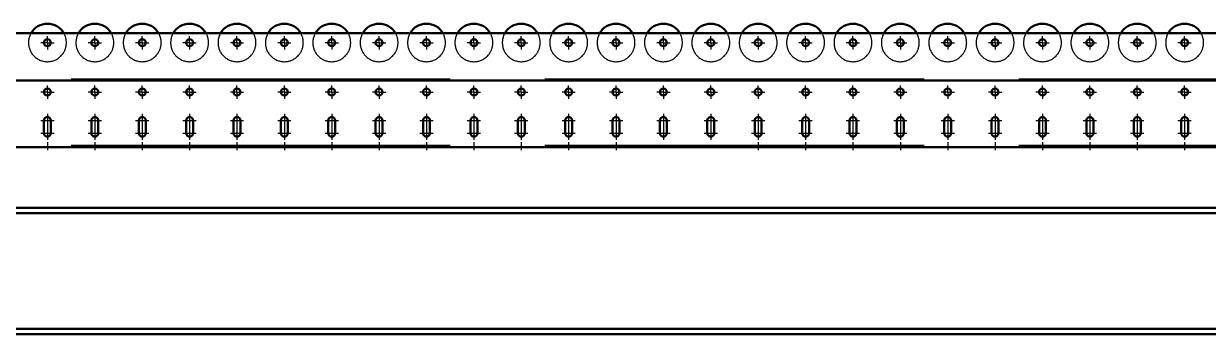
# Model space of a CAD drawing. Header units: millimetres. Extents: x 0 to 118800, y 79635 to 177025.
# Drawn here: x 48853 to 50728, y 160608 to 161099 of the extents above; entities that cross this region are included whole.
import ezdxf

# ---------------------------------------------------------------- set-up
doc = ezdxf.new("R2010")
doc.units = ezdxf.units.MM
doc.header["$LTSCALE"] = 200
for name, pattern in [('AM_DIN_F_W050', [6.25, 4.75, -1.5]), ('AM_DIN_G_W050', [13.75, 9.75, -1.5, 1, -1.5]), ('AM_DIN_G_W050x2', [6.875, 4.75, -0.875, 0.375, -0.875]), ('AM_ISO02W050x2', [3.75, 3, -0.75]), ('AM_ISO08W050x2', [9, 6, -0.75, 1.5, -0.75])]:
    doc.linetypes.add(name, pattern=pattern)
for name, color, linetype, lineweight in [('AM_0', 7, 'Continuous', 50), ('AM_0N', 7, 'Continuous', 50), ('AM_3', 6, 'AM_DIN_F_W050', 25), ('AM_7', 4, 'AM_DIN_G_W050', 25)]:
    doc.layers.add(name, color=color, linetype=linetype, lineweight=lineweight)

# ---------------------------------------------------------------- blocks, each defined once
blk = doc.blocks.new('Rolle')
at = {"layer": 'AM_0'}
blk.add_arc((0, 0), 30, 30, 150, dxfattribs=at)
at = {"layer": 'AM_3'}
for start, end in [(150, 330), (330, 30)]:
    blk.add_arc((0, 0), 30, start, end, dxfattribs=at)
blk = doc.blocks.new('*U916')
at = {"layer": 'AM_0'}
for p, q in [((3782, 42), (3782, 22)), ((3793, 42), (3793, 22))]:
    blk.add_line(p, q, dxfattribs=at)
for centre, start, end in [((3787.5, 42), 0, 180), ((3787.5, 22), 180, 0)]:
    blk.add_arc(centre, 5.5, start, end, dxfattribs=at)
at = {"layer": 'AM_7', "linetype": 'AM_DIN_G_W050x2'}
for p, q in [((3777, 42), (3798, 42)), ((3787.5, 52.5), (3787.5, 11.5)), ((3777, 22), (3798, 22))]:
    blk.add_line(p, q, dxfattribs=at)
blk = doc.blocks.new('*U917')
at = {"layer": 'AM_0'}
for p, q in [((3857, 42), (3857, 22)), ((3868, 42), (3868, 22))]:
    blk.add_line(p, q, dxfattribs=at)
for centre, start, end in [((3862.5, 42), 0, 180), ((3862.5, 22), 180, 0)]:
    blk.add_arc(centre, 5.5, start, end, dxfattribs=at)
at = {"layer": 'AM_7', "linetype": 'AM_DIN_G_W050x2'}
for p, q in [((3852, 42), (3873, 42)), ((3862.5, 52.5), (3862.5, 11.5)), ((3852, 22), (3873, 22))]:
    blk.add_line(p, q, dxfattribs=at)
blk = doc.blocks.new('*U918')
at = {"layer": 'AM_0'}
for p, q in [((3707, 42), (3707, 22)), ((3718, 42), (3718, 22))]:
    blk.add_line(p, q, dxfattribs=at)
for centre, start, end in [((3712.5, 42), 0, 180), ((3712.5, 22), 180, 0)]:
    blk.add_arc(centre, 5.5, start, end, dxfattribs=at)
at = {"layer": 'AM_7', "linetype": 'AM_DIN_G_W050x2'}
for p, q in [((3702, 42), (3723, 42)), ((3712.5, 52.5), (3712.5, 11.5)), ((3702, 22), (3723, 22))]:
    blk.add_line(p, q, dxfattribs=at)
blk = doc.blocks.new('*U920')
at = {"layer": 'AM_0'}
for p, q in [((4157, 42), (4157, 22)), ((4168, 42), (4168, 22))]:
    blk.add_line(p, q, dxfattribs=at)
for centre, start, end in [((4162.5, 42), 0, 180), ((4162.5, 22), 180, 0)]:
    blk.add_arc(centre, 5.5, start, end, dxfattribs=at)
at = {"layer": 'AM_7', "linetype": 'AM_DIN_G_W050x2'}
for p, q in [((4152, 42), (4173, 42)), ((4162.5, 52.5), (4162.5, 11.5)), ((4152, 22), (4173, 22))]:
    blk.add_line(p, q, dxfattribs=at)
blk = doc.blocks.new('*U921')
at = {"layer": 'AM_0'}
for p, q in [((4082, 42), (4082, 22)), ((4093, 42), (4093, 22))]:
    blk.add_line(p, q, dxfattribs=at)
for centre, start, end in [((4087.5, 42), 0, 180), ((4087.5, 22), 180, 0)]:
    blk.add_arc(centre, 5.5, start, end, dxfattribs=at)
at = {"layer": 'AM_7', "linetype": 'AM_DIN_G_W050x2'}
for p, q in [((4077, 42), (4098, 42)), ((4087.5, 52.5), (4087.5, 11.5)), ((4077, 22), (4098, 22))]:
    blk.add_line(p, q, dxfattribs=at)
blk = doc.blocks.new('*U922')
at = {"layer": 'AM_0'}
for p, q in [((3932, 42), (3932, 22)), ((3943, 42), (3943, 22))]:
    blk.add_line(p, q, dxfattribs=at)
for centre, start, end in [((3937.5, 42), 0, 180), ((3937.5, 22), 180, 0)]:
    blk.add_arc(centre, 5.5, start, end, dxfattribs=at)
at = {"layer": 'AM_7', "linetype": 'AM_DIN_G_W050x2'}
for p, q in [((3927, 42), (3948, 42)), ((3937.5, 52.5), (3937.5, 11.5)), ((3927, 22), (3948, 22))]:
    blk.add_line(p, q, dxfattribs=at)
blk = doc.blocks.new('*U923')
at = {"layer": 'AM_0'}
for p, q in [((4007, 42), (4007, 22)), ((4018, 42), (4018, 22))]:
    blk.add_line(p, q, dxfattribs=at)
for centre, start, end in [((4012.5, 42), 0, 180), ((4012.5, 22), 180, 0)]:
    blk.add_arc(centre, 5.5, start, end, dxfattribs=at)
at = {"layer": 'AM_7', "linetype": 'AM_DIN_G_W050x2'}
for p, q in [((4002, 42), (4023, 42)), ((4012.5, 52.5), (4012.5, 11.5)), ((4002, 22), (4023, 22))]:
    blk.add_line(p, q, dxfattribs=at)
blk = doc.blocks.new('*U924')
at = {"layer": 'AM_0'}
for p, q in [((4532, 42), (4532, 22)), ((4543, 42), (4543, 22))]:
    blk.add_line(p, q, dxfattribs=at)
for centre, start, end in [((4537.5, 42), 0, 180), ((4537.5, 22), 180, 0)]:
    blk.add_arc(centre, 5.5, start, end, dxfattribs=at)
at = {"layer": 'AM_7', "linetype": 'AM_DIN_G_W050x2'}
for p, q in [((4527, 42), (4548, 42)), ((4537.5, 52.5), (4537.5, 11.5)), ((4527, 22), (4548, 22))]:
    blk.add_line(p, q, dxfattribs=at)
blk = doc.blocks.new('*U925')
at = {"layer": 'AM_0'}
for p, q in [((4382, 42), (4382, 22)), ((4393, 42), (4393, 22))]:
    blk.add_line(p, q, dxfattribs=at)
for centre, start, end in [((4387.5, 42), 0, 180), ((4387.5, 22), 180, 0)]:
    blk.add_arc(centre, 5.5, start, end, dxfattribs=at)
at = {"layer": 'AM_7', "linetype": 'AM_DIN_G_W050x2'}
for p, q in [((4377, 42), (4398, 42)), ((4387.5, 52.5), (4387.5, 11.5)), ((4377, 22), (4398, 22))]:
    blk.add_line(p, q, dxfattribs=at)
blk = doc.blocks.new('*U926')
at = {"layer": 'AM_0'}
for p, q in [((4457, 42), (4457, 22)), ((4468, 42), (4468, 22))]:
    blk.add_line(p, q, dxfattribs=at)
for centre, start, end in [((4462.5, 42), 0, 180), ((4462.5, 22), 180, 0)]:
    blk.add_arc(centre, 5.5, start, end, dxfattribs=at)
at = {"layer": 'AM_7', "linetype": 'AM_DIN_G_W050x2'}
for p, q in [((4452, 42), (4473, 42)), ((4462.5, 52.5), (4462.5, 11.5)), ((4452, 22), (4473, 22))]:
    blk.add_line(p, q, dxfattribs=at)
blk = doc.blocks.new('*U927')
at = {"layer": 'AM_0'}
for p, q in [((4307, 42), (4307, 22)), ((4318, 42), (4318, 22))]:
    blk.add_line(p, q, dxfattribs=at)
for centre, start, end in [((4312.5, 42), 0, 180), ((4312.5, 22), 180, 0)]:
    blk.add_arc(centre, 5.5, start, end, dxfattribs=at)
at = {"layer": 'AM_7', "linetype": 'AM_DIN_G_W050x2'}
for p, q in [((4302, 42), (4323, 42)), ((4312.5, 52.5), (4312.5, 11.5)), ((4302, 22), (4323, 22))]:
    blk.add_line(p, q, dxfattribs=at)
blk = doc.blocks.new('*U928')
at = {"layer": 'AM_0'}
for p, q in [((4232, 42), (4232, 22)), ((4243, 42), (4243, 22))]:
    blk.add_line(p, q, dxfattribs=at)
for centre, start, end in [((4237.5, 42), 0, 180), ((4237.5, 22), 180, 0)]:
    blk.add_arc(centre, 5.5, start, end, dxfattribs=at)
at = {"layer": 'AM_7', "linetype": 'AM_DIN_G_W050x2'}
for p, q in [((4227, 42), (4248, 42)), ((4237.5, 52.5), (4237.5, 11.5)), ((4227, 22), (4248, 22))]:
    blk.add_line(p, q, dxfattribs=at)
blk = doc.blocks.new('*U929')
at = {"layer": 'AM_0'}
for p, q in [((5207, 42), (5207, 22)), ((5218, 42), (5218, 22))]:
    blk.add_line(p, q, dxfattribs=at)
for centre, start, end in [((5212.5, 42), 0, 180), ((5212.5, 22), 180, 0)]:
    blk.add_arc(centre, 5.5, start, end, dxfattribs=at)
at = {"layer": 'AM_7', "linetype": 'AM_DIN_G_W050x2'}
for p, q in [((5202, 42), (5223, 42)), ((5212.5, 52.5), (5212.5, 11.5)), ((5202, 22), (5223, 22))]:
    blk.add_line(p, q, dxfattribs=at)
blk = doc.blocks.new('*U930')
at = {"layer": 'AM_0'}
for p, q in [((4757, 42), (4757, 22)), ((4768, 42), (4768, 22))]:
    blk.add_line(p, q, dxfattribs=at)
for centre, start, end in [((4762.5, 42), 0, 180), ((4762.5, 22), 180, 0)]:
    blk.add_arc(centre, 5.5, start, end, dxfattribs=at)
at = {"layer": 'AM_7', "linetype": 'AM_DIN_G_W050x2'}
for p, q in [((4752, 42), (4773, 42)), ((4762.5, 52.5), (4762.5, 11.5)), ((4752, 22), (4773, 22))]:
    blk.add_line(p, q, dxfattribs=at)
blk = doc.blocks.new('*U931')
at = {"layer": 'AM_0'}
for p, q in [((4607, 42), (4607, 22)), ((4618, 42), (4618, 22))]:
    blk.add_line(p, q, dxfattribs=at)
for centre, start, end in [((4612.5, 42), 0, 180), ((4612.5, 22), 180, 0)]:
    blk.add_arc(centre, 5.5, start, end, dxfattribs=at)
at = {"layer": 'AM_7', "linetype": 'AM_DIN_G_W050x2'}
for p, q in [((4602, 42), (4623, 42)), ((4612.5, 52.5), (4612.5, 11.5)), ((4602, 22), (4623, 22))]:
    blk.add_line(p, q, dxfattribs=at)
blk = doc.blocks.new('*U932')
at = {"layer": 'AM_0'}
for p, q in [((4682, 42), (4682, 22)), ((4693, 42), (4693, 22))]:
    blk.add_line(p, q, dxfattribs=at)
for centre, start, end in [((4687.5, 42), 0, 180), ((4687.5, 22), 180, 0)]:
    blk.add_arc(centre, 5.5, start, end, dxfattribs=at)
at = {"layer": 'AM_7', "linetype": 'AM_DIN_G_W050x2'}
for p, q in [((4677, 42), (4698, 42)), ((4687.5, 52.5), (4687.5, 11.5)), ((4677, 22), (4698, 22))]:
    blk.add_line(p, q, dxfattribs=at)
blk = doc.blocks.new('*U933')
at = {"layer": 'AM_0'}
for p, q in [((4682, 42), (4682, 22)), ((4693, 42), (4693, 22))]:
    blk.add_line(p, q, dxfattribs=at)
for centre, start, end in [((4687.5, 42), 0, 180), ((4687.5, 22), 180, 0)]:
    blk.add_arc(centre, 5.5, start, end, dxfattribs=at)
at = {"layer": 'AM_7', "linetype": 'AM_DIN_G_W050x2'}
for p, q in [((4677, 42), (4698, 42)), ((4687.5, 52.5), (4687.5, 11.5)), ((4677, 22), (4698, 22))]:
    blk.add_line(p, q, dxfattribs=at)
blk = doc.blocks.new('*U934')
at = {"layer": 'AM_0'}
for p, q in [((4832, 42), (4832, 22)), ((4843, 42), (4843, 22))]:
    blk.add_line(p, q, dxfattribs=at)
for centre, start, end in [((4837.5, 42), 0, 180), ((4837.5, 22), 180, 0)]:
    blk.add_arc(centre, 5.5, start, end, dxfattribs=at)
at = {"layer": 'AM_7', "linetype": 'AM_DIN_G_W050x2'}
for p, q in [((4827, 42), (4848, 42)), ((4837.5, 52.5), (4837.5, 11.5)), ((4827, 22), (4848, 22))]:
    blk.add_line(p, q, dxfattribs=at)
blk = doc.blocks.new('*U935')
at = {"layer": 'AM_0'}
for p, q in [((5132, 42), (5132, 22)), ((5143, 42), (5143, 22))]:
    blk.add_line(p, q, dxfattribs=at)
for centre, start, end in [((5137.5, 42), 0, 180), ((5137.5, 22), 180, 0)]:
    blk.add_arc(centre, 5.5, start, end, dxfattribs=at)
at = {"layer": 'AM_7', "linetype": 'AM_DIN_G_W050x2'}
for p, q in [((5127, 42), (5148, 42)), ((5137.5, 52.5), (5137.5, 11.5)), ((5127, 22), (5148, 22))]:
    blk.add_line(p, q, dxfattribs=at)
blk = doc.blocks.new('*U936')
at = {"layer": 'AM_0'}
for p, q in [((4982, 42), (4982, 22)), ((4993, 42), (4993, 22))]:
    blk.add_line(p, q, dxfattribs=at)
for centre, start, end in [((4987.5, 42), 0, 180), ((4987.5, 22), 180, 0)]:
    blk.add_arc(centre, 5.5, start, end, dxfattribs=at)
at = {"layer": 'AM_7', "linetype": 'AM_DIN_G_W050x2'}
for p, q in [((4977, 42), (4998, 42)), ((4987.5, 52.5), (4987.5, 11.5)), ((4977, 22), (4998, 22))]:
    blk.add_line(p, q, dxfattribs=at)
blk = doc.blocks.new('*U937')
at = {"layer": 'AM_0'}
for p, q in [((4907, 42), (4907, 22)), ((4918, 42), (4918, 22))]:
    blk.add_line(p, q, dxfattribs=at)
for centre, start, end in [((4912.5, 42), 0, 180), ((4912.5, 22), 180, 0)]:
    blk.add_arc(centre, 5.5, start, end, dxfattribs=at)
at = {"layer": 'AM_7', "linetype": 'AM_DIN_G_W050x2'}
for p, q in [((4902, 42), (4923, 42)), ((4912.5, 52.5), (4912.5, 11.5)), ((4902, 22), (4923, 22))]:
    blk.add_line(p, q, dxfattribs=at)
blk = doc.blocks.new('*U938')
at = {"layer": 'AM_0'}
for p, q in [((5057, 42), (5057, 22)), ((5068, 42), (5068, 22))]:
    blk.add_line(p, q, dxfattribs=at)
for centre, start, end in [((5062.5, 42), 0, 180), ((5062.5, 22), 180, 0)]:
    blk.add_arc(centre, 5.5, start, end, dxfattribs=at)
at = {"layer": 'AM_7', "linetype": 'AM_DIN_G_W050x2'}
for p, q in [((5052, 42), (5073, 42)), ((5062.5, 52.5), (5062.5, 11.5)), ((5052, 22), (5073, 22))]:
    blk.add_line(p, q, dxfattribs=at)
blk = doc.blocks.new('*U939')
at = {"layer": 'AM_0'}
for p, q in [((5507, 42), (5507, 22)), ((5518, 42), (5518, 22))]:
    blk.add_line(p, q, dxfattribs=at)
for centre, start, end in [((5512.5, 42), 0, 180), ((5512.5, 22), 180, 0)]:
    blk.add_arc(centre, 5.5, start, end, dxfattribs=at)
at = {"layer": 'AM_7', "linetype": 'AM_DIN_G_W050x2'}
for p, q in [((5502, 42), (5523, 42)), ((5512.5, 52.5), (5512.5, 11.5)), ((5502, 22), (5523, 22))]:
    blk.add_line(p, q, dxfattribs=at)
blk = doc.blocks.new('*U940')
at = {"layer": 'AM_0'}
for p, q in [((5432, 42), (5432, 22)), ((5443, 42), (5443, 22))]:
    blk.add_line(p, q, dxfattribs=at)
for centre, start, end in [((5437.5, 42), 0, 180), ((5437.5, 22), 180, 0)]:
    blk.add_arc(centre, 5.5, start, end, dxfattribs=at)
at = {"layer": 'AM_7', "linetype": 'AM_DIN_G_W050x2'}
for p, q in [((5427, 42), (5448, 42)), ((5437.5, 52.5), (5437.5, 11.5)), ((5427, 22), (5448, 22))]:
    blk.add_line(p, q, dxfattribs=at)
blk = doc.blocks.new('*U941')
at = {"layer": 'AM_0'}
for p, q in [((5357, 42), (5357, 22)), ((5368, 42), (5368, 22))]:
    blk.add_line(p, q, dxfattribs=at)
for centre, start, end in [((5362.5, 42), 0, 180), ((5362.5, 22), 180, 0)]:
    blk.add_arc(centre, 5.5, start, end, dxfattribs=at)
at = {"layer": 'AM_7', "linetype": 'AM_DIN_G_W050x2'}
for p, q in [((5352, 42), (5373, 42)), ((5362.5, 52.5), (5362.5, 11.5)), ((5352, 22), (5373, 22))]:
    blk.add_line(p, q, dxfattribs=at)
blk = doc.blocks.new('*U942')
at = {"layer": 'AM_0'}
for p, q in [((5282, 42), (5282, 22)), ((5293, 42), (5293, 22))]:
    blk.add_line(p, q, dxfattribs=at)
for centre, start, end in [((5287.5, 42), 0, 180), ((5287.5, 22), 180, 0)]:
    blk.add_arc(centre, 5.5, start, end, dxfattribs=at)
at = {"layer": 'AM_7', "linetype": 'AM_DIN_G_W050x2'}
for p, q in [((5277, 42), (5298, 42)), ((5287.5, 52.5), (5287.5, 11.5)), ((5277, 22), (5298, 22))]:
    blk.add_line(p, q, dxfattribs=at)
blk = doc.blocks.new('Rollenförderer Seitenteil 6000')
at = {"layer": 'AM_0'}
for p, q in [((6000, 180), (63.5, 180)), ((0, 105), (6000, 105)), ((0, 0), (6000, 0))]:
    blk.add_line(p, q, dxfattribs=at)
for centre in [(3712.5, 165), (3787.5, 165), (3862.5, 165), (3937.5, 165), (4012.5, 165), (4087.5, 165), (4162.5, 165), (4237.5, 165), (4312.5, 165), (4387.5, 165), (4462.5, 165), (4537.5, 165), (4612.5, 165), (4687.5, 165), (4762.5, 165), (4837.5, 165), (4912.5, 165), (4987.5, 165), (5062.5, 165), (5137.5, 165), (5212.5, 165), (5287.5, 165), (5362.5, 165), (5437.5, 165), (5512.5, 165), (3712.5, 87), (3787.5, 87), (3862.5, 87), (3937.5, 87), (4012.5, 87), (4087.5, 87), (4162.5, 87), (4237.5, 87), (4312.5, 87), (4387.5, 87), (4462.5, 87), (4537.5, 87), (4612.5, 87), (4687.5, 87), (4762.5, 87), (4837.5, 87), (4912.5, 87), (4987.5, 87), (5062.5, 87), (5137.5, 87), (5212.5, 87), (5287.5, 87), (5362.5, 87), (5437.5, 87), (5512.5, 87)]:
    blk.add_circle(centre, 5.5, dxfattribs=at)
at = {"layer": 'AM_3', "linetype": 'AM_ISO02W050x2'}
for p, q in [((0, 108), (6000, 108)), ((0, 3), (6000, 3))]:
    blk.add_line(p, q, dxfattribs=at)
at = {"layer": 'AM_7', "linetype": 'AM_ISO08W050x2'}
for p, q in [((3712.5, 165), (3712.5, 175.5)), ((3787.5, 165), (3787.5, 175.5)), ((3862.5, 165), (3862.5, 175.5)), ((3937.5, 165), (3937.5, 175.5)), ((4012.5, 165), (4012.5, 175.5)), ((4087.5, 165), (4087.5, 175.5)), ((4162.5, 165), (4162.5, 175.5)), ((4237.5, 165), (4237.5, 175.5)), ((4312.5, 165), (4312.5, 175.5)), ((4387.5, 165), (4387.5, 175.5)), ((4462.5, 165), (4462.5, 175.5)), ((4537.5, 165), (4537.5, 175.5)), ((4612.5, 165), (4612.5, 175.5)), ((4687.5, 165), (4687.5, 175.5)), ((4762.5, 165), (4762.5, 175.5)), ((4837.5, 165), (4837.5, 175.5)), ((4912.5, 165), (4912.5, 175.5)), ((4987.5, 165), (4987.5, 175.5)), ((5062.5, 165), (5062.5, 175.5)), ((5137.5, 165), (5137.5, 175.5)), ((5212.5, 165), (5212.5, 175.5)), ((5287.5, 165), (5287.5, 175.5)), ((5362.5, 165), (5362.5, 175.5)), ((5437.5, 165), (5437.5, 175.5)), ((5512.5, 165), (5512.5, 175.5)), ((3712.5, 165), (3702, 165)), ((3712.5, 165), (3723, 165)), ((3712.5, 165), (3712.5, 154.5)), ((3787.5, 165), (3777, 165)), ((3787.5, 165), (3798, 165)), ((3787.5, 165), (3787.5, 154.5)), ((3862.5, 165), (3852, 165)), ((3862.5, 165), (3873, 165)), ((3862.5, 165), (3862.5, 154.5)), ((3937.5, 165), (3927, 165)), ((3937.5, 165), (3948, 165)), ((3937.5, 165), (3937.5, 154.5)), ((4012.5, 165), (4002, 165)), ((4012.5, 165), (4023, 165)), ((4012.5, 165), (4012.5, 154.5)), ((4087.5, 165), (4077, 165)), ((4087.5, 165), (4098, 165)), ((4087.5, 165), (4087.5, 154.5)), ((4162.5, 165), (4152, 165)), ((4162.5, 165), (4173, 165)), ((4162.5, 165), (4162.5, 154.5)), ((4237.5, 165), (4227, 165)), ((4237.5, 165), (4248, 165)), ((4237.5, 165), (4237.5, 154.5)), ((4312.5, 165), (4302, 165)), ((4312.5, 165), (4323, 165)), ((4312.5, 165), (4312.5, 154.5)), ((4387.5, 165), (4377, 165)), ((4387.5, 165), (4398, 165)), ((4387.5, 165), (4387.5, 154.5)), ((4462.5, 165), (4452, 165)), ((4462.5, 165), (4473, 165)), ((4462.5, 165), (4462.5, 154.5)), ((4537.5, 165), (4527, 165)), ((4537.5, 165), (4548, 165)), ((4537.5, 165), (4537.5, 154.5)), ((4612.5, 165), (4602, 165)), ((4612.5, 165), (4623, 165)), ((4612.5, 165), (4612.5, 154.5)), ((4687.5, 165), (4677, 165)), ((4687.5, 165), (4698, 165)), ((4687.5, 165), (4687.5, 154.5)), ((4762.5, 165), (4752, 165)), ((4762.5, 165), (4773, 165)), ((4762.5, 165), (4762.5, 154.5)), ((4837.5, 165), (4827, 165)), ((4837.5, 165), (4848, 165)), ((4837.5, 165), (4837.5, 154.5)), ((4912.5, 165), (4902, 165)), ((4912.5, 165), (4923, 165)), ((4912.5, 165), (4912.5, 154.5)), ((4987.5, 165), (4977, 165)), ((4987.5, 165), (4998, 165)), ((4987.5, 165), (4987.5, 154.5)), ((5062.5, 165), (5052, 165)), ((5062.5, 165), (5062.5, 154.5)), ((5062.5, 165), (5073, 165)), ((5137.5, 165), (5127, 165)), ((5137.5, 165), (5148, 165)), ((5137.5, 165), (5137.5, 154.5)), ((5212.5, 165), (5202, 165)), ((5212.5, 165), (5223, 165)), ((5212.5, 165), (5212.5, 154.5)), ((5287.5, 165), (5277, 165)), ((5287.5, 165), (5287.5, 154.5)), ((5287.5, 165), (5298, 165)), ((5362.5, 165), (5352, 165)), ((5362.5, 165), (5373, 165)), ((5362.5, 165), (5362.5, 154.5)), ((5437.5, 165), (5427, 165)), ((5437.5, 165), (5448, 165)), ((5437.5, 165), (5437.5, 154.5)), ((5512.5, 165), (5502, 165)), ((5512.5, 165), (5523, 165)), ((5512.5, 165), (5512.5, 154.5)), ((3712.5, 87), (3712.5, 97.5)), ((3787.5, 87), (3787.5, 97.5)), ((3862.5, 87), (3862.5, 97.5)), ((3937.5, 87), (3937.5, 97.5)), ((4012.5, 87), (4012.5, 97.5)), ((4087.5, 87), (4087.5, 97.5)), ((4162.5, 87), (4162.5, 97.5)), ((4237.5, 87), (4237.5, 97.5)), ((4312.5, 87), (4312.5, 97.5)), ((4387.5, 87), (4387.5, 97.5)), ((4462.5, 87), (4462.5, 97.5)), ((4537.5, 87), (4537.5, 97.5)), ((4612.5, 87), (4612.5, 97.5)), ((4687.5, 87), (4687.5, 97.5)), ((4762.5, 87), (4762.5, 97.5)), ((4837.5, 87), (4837.5, 97.5)), ((4912.5, 87), (4912.5, 97.5)), ((4987.5, 87), (4987.5, 97.5)), ((5062.5, 87), (5062.5, 97.5)), ((5137.5, 87), (5137.5, 97.5)), ((5212.5, 87), (5212.5, 97.5)), ((5287.5, 87), (5287.5, 97.5)), ((5362.5, 87), (5362.5, 97.5)), ((5437.5, 87), (5437.5, 97.5)), ((5512.5, 87), (5512.5, 97.5)), ((3712.5, 87), (3702, 87)), ((3712.5, 87), (3712.5, 76.5)), ((3712.5, 87), (3723, 87)), ((3787.5, 87), (3777, 87)), ((3787.5, 87), (3787.5, 76.5)), ((3787.5, 87), (3798, 87)), ((3862.5, 87), (3852, 87)), ((3862.5, 87), (3862.5, 76.5)), ((3862.5, 87), (3873, 87)), ((3937.5, 87), (3927, 87)), ((3937.5, 87), (3948, 87)), ((3937.5, 87), (3937.5, 76.5)), ((4012.5, 87), (4002, 87)), ((4012.5, 87), (4012.5, 76.5)), ((4012.5, 87), (4023, 87)), ((4087.5, 87), (4077, 87)), ((4087.5, 87), (4098, 87)), ((4087.5, 87), (4087.5, 76.5)), ((4162.5, 87), (4152, 87)), ((4162.5, 87), (4173, 87)), ((4162.5, 87), (4162.5, 76.5)), ((4237.5, 87), (4227, 87)), ((4237.5, 87), (4237.5, 76.5)), ((4237.5, 87), (4248, 87)), ((4312.5, 87), (4302, 87)), ((4312.5, 87), (4312.5, 76.5)), ((4312.5, 87), (4323, 87)), ((4387.5, 87), (4377, 87)), ((4387.5, 87), (4387.5, 76.5)), ((4387.5, 87), (4398, 87)), ((4462.5, 87), (4452, 87)), ((4462.5, 87), (4462.5, 76.5)), ((4462.5, 87), (4473, 87)), ((4537.5, 87), (4527, 87)), ((4537.5, 87), (4537.5, 76.5)), ((4537.5, 87), (4548, 87)), ((4612.5, 87), (4602, 87)), ((4612.5, 87), (4612.5, 76.5)), ((4612.5, 87), (4623, 87)), ((4687.5, 87), (4677, 87)), ((4687.5, 87), (4687.5, 76.5)), ((4687.5, 87), (4698, 87)), ((4762.5, 87), (4752, 87)), ((4762.5, 87), (4762.5, 76.5)), ((4762.5, 87), (4773, 87)), ((4837.5, 87), (4827, 87)), ((4837.5, 87), (4837.5, 76.5)), ((4837.5, 87), (4848, 87)), ((4912.5, 87), (4902, 87)), ((4912.5, 87), (4912.5, 76.5)), ((4912.5, 87), (4923, 87)), ((4987.5, 87), (4977, 87)), ((4987.5, 87), (4998, 87)), ((4987.5, 87), (4987.5, 76.5)), ((5062.5, 87), (5052, 87)), ((5062.5, 87), (5062.5, 76.5)), ((5062.5, 87), (5073, 87)), ((5137.5, 87), (5127, 87)), ((5137.5, 87), (5137.5, 76.5)), ((5137.5, 87), (5148, 87)), ((5212.5, 87), (5202, 87)), ((5212.5, 87), (5223, 87)), ((5212.5, 87), (5212.5, 76.5)), ((5287.5, 87), (5277, 87)), ((5287.5, 87), (5287.5, 76.5)), ((5287.5, 87), (5298, 87)), ((5362.5, 87), (5352, 87)), ((5362.5, 87), (5373, 87)), ((5362.5, 87), (5362.5, 76.5)), ((5437.5, 87), (5427, 87)), ((5437.5, 87), (5437.5, 76.5)), ((5437.5, 87), (5448, 87)), ((5512.5, 87), (5502, 87)), ((5512.5, 87), (5523, 87)), ((5512.5, 87), (5512.5, 76.5)), ((3712.5, 8), (3712.5, -5)), ((3787.5, 8), (3787.5, -5)), ((3862.5, 8), (3862.5, -5)), ((3937.5, 8), (3937.5, -5)), ((4012.5, 8), (4012.5, -5)), ((4087.5, 8), (4087.5, -5)), ((4162.5, 8), (4162.5, -5)), ((4237.5, 8), (4237.5, -5)), ((4312.5, 8), (4312.5, -5)), ((4387.5, 8), (4387.5, -5)), ((4462.5, 8), (4462.5, -5)), ((4537.5, 8), (4537.5, -5)), ((4612.5, 8), (4612.5, -5)), ((4837.5, 8), (4837.5, -5)), ((4912.5, 8), (4912.5, -5)), ((4987.5, 8), (4987.5, -5)), ((5062.5, 8), (5062.5, -5)), ((5137.5, 8), (5137.5, -5)), ((5212.5, 8), (5212.5, -5)), ((5287.5, 8), (5287.5, -5)), ((5362.5, 8), (5362.5, -5)), ((5437.5, 8), (5437.5, -5)), ((5512.5, 8), (5512.5, -5))]:
    blk.add_line(p, q, dxfattribs=at)
at = {"layer": 'AM_0'}
for name, p in [('Rolle', (3712.5, 165)), ('Rolle', (3787.5, 165)), ('Rolle', (3862.5, 165)), ('Rolle', (3937.5, 165)), ('Rolle', (4012.5, 165)), ('Rolle', (4087.5, 165)), ('Rolle', (4162.5, 165)), ('Rolle', (4237.5, 165)), ('Rolle', (4312.5, 165)), ('Rolle', (4387.5, 165)), ('Rolle', (4462.5, 165)), ('Rolle', (4537.5, 165)), ('Rolle', (4612.5, 165)), ('Rolle', (4687.5, 165)), ('Rolle', (4762.5, 165)), ('Rolle', (4837.5, 165)), ('Rolle', (4912.5, 165)), ('Rolle', (4987.5, 165)), ('Rolle', (5062.5, 165)), ('Rolle', (5137.5, 165)), ('Rolle', (5212.5, 165)), ('Rolle', (5287.5, 165)), ('Rolle', (5362.5, 165)), ('Rolle', (5437.5, 165)), ('Rolle', (5512.5, 165)), ('*U918', (0, 0)), ('*U916', (0, 0)), ('*U917', (0, 0)), ('*U922', (0, 0)), ('*U923', (0, 0)), ('*U921', (0, 0)), ('*U920', (0, 0)), ('*U928', (0, 0)), ('*U927', (0, 0)), ('*U925', (0, 0)), ('*U926', (0, 0)), ('*U924', (0, 0)), ('*U931', (0, 0)), ('*U932', (0, 0)), ('*U933', (0, 0)), ('*U930', (0, 0)), ('*U934', (0, 0)), ('*U937', (0, 0)), ('*U936', (0, 0)), ('*U938', (0, 0)), ('*U935', (0, 0)), ('*U929', (0, 0)), ('*U942', (0, 0)), ('*U941', (0, 0)), ('*U940', (0, 0)), ('*U939', (0, 0))]:
    blk.add_blockref(name, p, dxfattribs=at)

msp = doc.modelspace()

# ---------------------------------------------------------------- linework, layer by layer
at = {"layer": 'AM_0N'}
for p, q in [((44428.3, 160808.4), (65725.6, 160808.4)), ((65725.6, 160799.9), (44428.3, 160799.9)), ((65725.6, 160616.9), (44428.3, 160616.9)), ((65725.6, 160608.4), (44428.3, 160608.4))]:
    msp.add_line(p, q, dxfattribs=at)

# ---------------------------------------------------------------- block references
at = {"layer": 'AM_0'}
msp.add_blockref('Rollenförderer Seitenteil 6000', (45178.5, 160904.4), dxfattribs=at)

doc.saveas('drawing.dxf')
